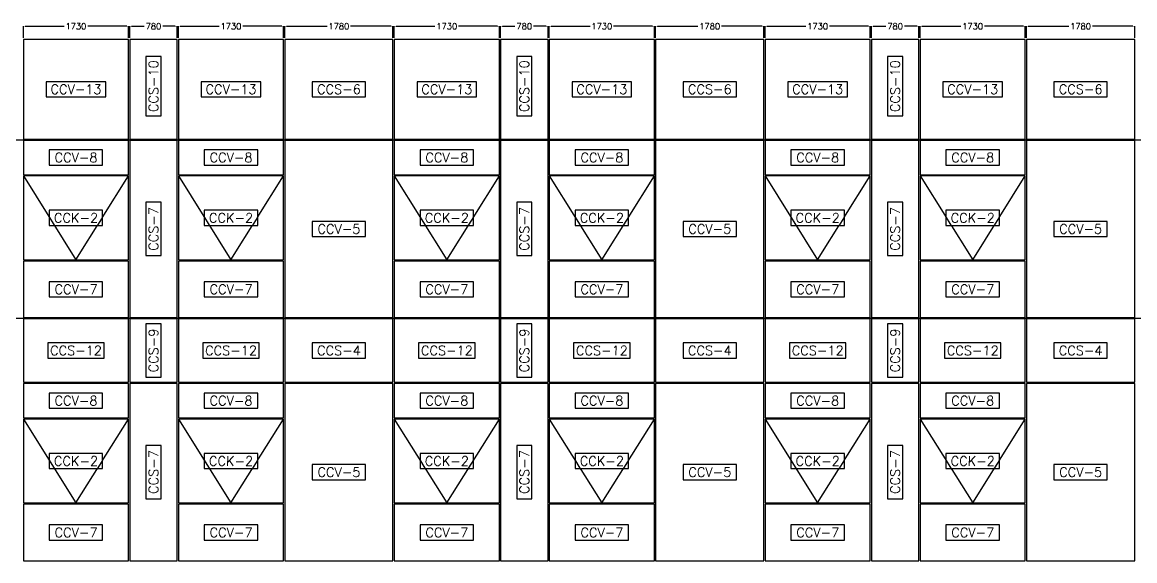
# Model space of a CAD drawing. Header units: millimetres. Extents: x -33420 to 34864, y -1491 to 37154.
# Drawn here: x -2619 to 15680, y 28209 to 37067 of the extents above; entities that cross this region are included whole.
import ezdxf

# ---------------------------------------------------------------- set-up
doc = ezdxf.new("R2010")
doc.units = ezdxf.units.MM
doc.layers.add('- ÖLÇÜ', color=7, linetype='Continuous', lineweight=9)
for name, color, linetype in [('--- CEPHE KANAT CAM', 80, 'Continuous'), ('--- CEPHE VS-CAM', 140, 'Continuous'), ('--- KODLAMA', 7, 'Continuous')]:
    doc.layers.add(name, color=color, linetype=linetype)
doc.styles.add('RomanS', font='romans.shx')
doc.styles.add('STL', font='txt.shx', dxfattribs={"oblique": 1})
doc.dimstyles.new('KOMP-ÖLÇÜ', dxfattribs={"dimtxt": 50, "dimasz": 30, "dimexe": 0.18, "dimexo": 25, "dimgap": 25, "dimtad": 0, "dimdec": 0, "dimzin": 0, "dimdsep": 46, "dimtxsty": 'RomanS', "dimcen": 0.09, "dimclrt": 256, "dimadec": 0, "dimazin": 0, "dimtfac": 1, "dimtdec": 0, "dimtofl": 0, "dimtmove": 0, "dimatfit": 3, "dimfxl": 1, "dimtolj": 1, "dimtzin": 0, "dimarcsym": 0})

# ---------------------------------------------------------------- blocks, each defined once
blk = doc.blocks.new('*D347')
at = {"layer": '- ÖLÇÜ', "color": 0, "linetype": 'Continuous', "lineweight": -2, "transparency": 16777216}
for p, q in [((-2601, 36809), (-2601, 37001)), ((-2571, 37001), (-1930, 37001)), ((-901, 37001), (-1542, 37001)), ((-871, 36809), (-871, 37001))]:
    blk.add_line(p, q, dxfattribs=at)
at = {"layer": '- ÖLÇÜ', "color": 0, "linetype": 'Continuous', "transparency": 16777216}
for points in [[(-2571, 37006), (-2571, 36996), (-2601, 37001)], [(-901, 37006), (-901, 36996), (-871, 37001)]]:
    blk.add_solid(points, dxfattribs=at)
at = {"layer": 'Defpoints', "color": 0, "linetype": 'Continuous', "transparency": 16777216}
for p in [(-871, 37001), (-2601, 36784), (-871, 36784)]:
    blk.add_point(p, dxfattribs=at)
at = {"layer": '- ÖLÇÜ', "linetype": 'Continuous', "transparency": 16777216, "insert": (-1736, 37001), "char_height": 100, "attachment_point": 5, "style": 'RomanS'}
blk.add_mtext('\\A1;1730', dxfattribs=at)
blk = doc.blocks.new('*D348')
at = {"layer": '- ÖLÇÜ', "color": 0, "linetype": 'Continuous', "lineweight": -2, "transparency": 16777216}
for p, q in [((-851, 36809), (-851, 37001)), ((-821, 37001), (-614, 37001)), ((-101, 37001), (-307, 37001)), ((-71, 36809), (-71, 37001))]:
    blk.add_line(p, q, dxfattribs=at)
at = {"layer": '- ÖLÇÜ', "color": 0, "linetype": 'Continuous', "transparency": 16777216}
for points in [[(-821, 37006), (-821, 36996), (-851, 37001)], [(-101, 37006), (-101, 36996), (-71, 37001)]]:
    blk.add_solid(points, dxfattribs=at)
at = {"layer": 'Defpoints', "color": 0, "linetype": 'Continuous', "transparency": 16777216}
for p in [(-71, 37001), (-851, 36784), (-71, 36784)]:
    blk.add_point(p, dxfattribs=at)
at = {"layer": '- ÖLÇÜ', "linetype": 'Continuous', "transparency": 16777216, "insert": (-461, 37001), "char_height": 100, "attachment_point": 5, "style": 'RomanS'}
blk.add_mtext('\\A1;780', dxfattribs=at)
blk = doc.blocks.new('*D349')
at = {"layer": '- ÖLÇÜ', "color": 0, "linetype": 'Continuous', "lineweight": -2, "transparency": 16777216}
for p, q in [((-51, 36809), (-51, 37001)), ((-21, 37001), (620, 37001)), ((1649, 37001), (1008, 37001)), ((1679, 36809), (1679, 37001))]:
    blk.add_line(p, q, dxfattribs=at)
at = {"layer": '- ÖLÇÜ', "color": 0, "linetype": 'Continuous', "transparency": 16777216}
for points in [[(-21, 37006), (-21, 36996), (-51, 37001)], [(1649, 37006), (1649, 36996), (1679, 37001)]]:
    blk.add_solid(points, dxfattribs=at)
at = {"layer": 'Defpoints', "color": 0, "linetype": 'Continuous', "transparency": 16777216}
for p in [(1679, 37001), (-51, 36784), (1679, 36784)]:
    blk.add_point(p, dxfattribs=at)
at = {"layer": '- ÖLÇÜ', "linetype": 'Continuous', "transparency": 16777216, "insert": (814, 37001), "char_height": 100, "attachment_point": 5, "style": 'RomanS'}
blk.add_mtext('\\A1;1730', dxfattribs=at)
blk = doc.blocks.new('*D350')
at = {"layer": '- ÖLÇÜ', "color": 0, "linetype": 'Continuous', "lineweight": -2, "transparency": 16777216}
for p, q in [((1699, 36809), (1699, 37001)), ((1729, 37001), (2395, 37001)), ((3449, 37001), (2783, 37001)), ((3479, 36809), (3479, 37001))]:
    blk.add_line(p, q, dxfattribs=at)
at = {"layer": '- ÖLÇÜ', "color": 0, "linetype": 'Continuous', "transparency": 16777216}
for points in [[(1729, 37006), (1729, 36996), (1699, 37001)], [(3449, 37006), (3449, 36996), (3479, 37001)]]:
    blk.add_solid(points, dxfattribs=at)
at = {"layer": 'Defpoints', "color": 0, "linetype": 'Continuous', "transparency": 16777216}
for p in [(3479, 37001), (1699, 36784), (3479, 36784)]:
    blk.add_point(p, dxfattribs=at)
at = {"layer": '- ÖLÇÜ', "linetype": 'Continuous', "transparency": 16777216, "insert": (2589, 37001), "char_height": 100, "attachment_point": 5, "style": 'RomanS'}
blk.add_mtext('\\A1;1780', dxfattribs=at)
blk = doc.blocks.new('*D351')
at = {"layer": '- ÖLÇÜ', "color": 0, "linetype": 'Continuous', "lineweight": -2, "transparency": 16777216}
for p, q in [((3499, 36809), (3499, 37001)), ((3529, 37001), (4170, 37001)), ((5199, 37001), (4558, 37001)), ((5229, 36809), (5229, 37001))]:
    blk.add_line(p, q, dxfattribs=at)
at = {"layer": '- ÖLÇÜ', "color": 0, "linetype": 'Continuous', "transparency": 16777216}
for points in [[(3529, 37006), (3529, 36996), (3499, 37001)], [(5199, 37006), (5199, 36996), (5229, 37001)]]:
    blk.add_solid(points, dxfattribs=at)
at = {"layer": 'Defpoints', "color": 0, "linetype": 'Continuous', "transparency": 16777216}
for p in [(5229, 37001), (3499, 36784), (5229, 36784)]:
    blk.add_point(p, dxfattribs=at)
at = {"layer": '- ÖLÇÜ', "linetype": 'Continuous', "transparency": 16777216, "insert": (4364, 37001), "char_height": 100, "attachment_point": 5, "style": 'RomanS'}
blk.add_mtext('\\A1;1730', dxfattribs=at)
blk = doc.blocks.new('*D352')
at = {"layer": '- ÖLÇÜ', "color": 0, "linetype": 'Continuous', "lineweight": -2, "transparency": 16777216}
for p, q in [((5249, 36809), (5249, 37001)), ((5279, 37001), (5486, 37001)), ((5999, 37001), (5793, 37001)), ((6029, 36809), (6029, 37001))]:
    blk.add_line(p, q, dxfattribs=at)
at = {"layer": '- ÖLÇÜ', "color": 0, "linetype": 'Continuous', "transparency": 16777216}
for points in [[(5279, 37006), (5279, 36996), (5249, 37001)], [(5999, 37006), (5999, 36996), (6029, 37001)]]:
    blk.add_solid(points, dxfattribs=at)
at = {"layer": 'Defpoints', "color": 0, "linetype": 'Continuous', "transparency": 16777216}
for p in [(6029, 37001), (5249, 36784), (6029, 36784)]:
    blk.add_point(p, dxfattribs=at)
at = {"layer": '- ÖLÇÜ', "linetype": 'Continuous', "transparency": 16777216, "insert": (5639, 37001), "char_height": 100, "attachment_point": 5, "style": 'RomanS'}
blk.add_mtext('\\A1;780', dxfattribs=at)
blk = doc.blocks.new('*D353')
at = {"layer": '- ÖLÇÜ', "color": 0, "linetype": 'Continuous', "lineweight": -2, "transparency": 16777216}
for p, q in [((6049, 36809), (6049, 37001)), ((6079, 37001), (6720, 37001)), ((7749, 37001), (7108, 37001)), ((7779, 36809), (7779, 37001))]:
    blk.add_line(p, q, dxfattribs=at)
at = {"layer": '- ÖLÇÜ', "color": 0, "linetype": 'Continuous', "transparency": 16777216}
for points in [[(6079, 37006), (6079, 36996), (6049, 37001)], [(7749, 37006), (7749, 36996), (7779, 37001)]]:
    blk.add_solid(points, dxfattribs=at)
at = {"layer": 'Defpoints', "color": 0, "linetype": 'Continuous', "transparency": 16777216}
for p in [(7779, 37001), (6049, 36784), (7779, 36784)]:
    blk.add_point(p, dxfattribs=at)
at = {"layer": '- ÖLÇÜ', "linetype": 'Continuous', "transparency": 16777216, "insert": (6914, 37001), "char_height": 100, "attachment_point": 5, "style": 'RomanS'}
blk.add_mtext('\\A1;1730', dxfattribs=at)
blk = doc.blocks.new('*D354')
at = {"layer": '- ÖLÇÜ', "color": 0, "linetype": 'Continuous', "lineweight": -2, "transparency": 16777216}
for p, q in [((7799, 36809), (7799, 37001)), ((7829, 37001), (8495, 37001)), ((9549, 37001), (8883, 37001)), ((9579, 36809), (9579, 37001))]:
    blk.add_line(p, q, dxfattribs=at)
at = {"layer": '- ÖLÇÜ', "color": 0, "linetype": 'Continuous', "transparency": 16777216}
for points in [[(7829, 37006), (7829, 36996), (7799, 37001)], [(9549, 37006), (9549, 36996), (9579, 37001)]]:
    blk.add_solid(points, dxfattribs=at)
at = {"layer": 'Defpoints', "color": 0, "linetype": 'Continuous', "transparency": 16777216}
for p in [(9579, 37001), (7799, 36784), (9579, 36784)]:
    blk.add_point(p, dxfattribs=at)
at = {"layer": '- ÖLÇÜ', "linetype": 'Continuous', "transparency": 16777216, "insert": (8689, 37001), "char_height": 100, "attachment_point": 5, "style": 'RomanS'}
blk.add_mtext('\\A1;1780', dxfattribs=at)
blk = doc.blocks.new('*D355')
at = {"layer": '- ÖLÇÜ', "color": 0, "linetype": 'Continuous', "lineweight": -2, "transparency": 16777216}
for p, q in [((9599, 36809), (9599, 37001)), ((9629, 37001), (10270, 37001)), ((11299, 37001), (10658, 37001)), ((11329, 36809), (11329, 37001))]:
    blk.add_line(p, q, dxfattribs=at)
at = {"layer": '- ÖLÇÜ', "color": 0, "linetype": 'Continuous', "transparency": 16777216}
for points in [[(9629, 37006), (9629, 36996), (9599, 37001)], [(11299, 37006), (11299, 36996), (11329, 37001)]]:
    blk.add_solid(points, dxfattribs=at)
at = {"layer": 'Defpoints', "color": 0, "linetype": 'Continuous', "transparency": 16777216}
for p in [(11329, 37001), (9599, 36784), (11329, 36784)]:
    blk.add_point(p, dxfattribs=at)
at = {"layer": '- ÖLÇÜ', "linetype": 'Continuous', "transparency": 16777216, "insert": (10464, 37001), "char_height": 100, "attachment_point": 5, "style": 'RomanS'}
blk.add_mtext('\\A1;1730', dxfattribs=at)
blk = doc.blocks.new('*D356')
at = {"layer": '- ÖLÇÜ', "color": 0, "linetype": 'Continuous', "lineweight": -2, "transparency": 16777216}
for p, q in [((11349, 36809), (11349, 37001)), ((11379, 37001), (11586, 37001)), ((12099, 37001), (11893, 37001)), ((12129, 36809), (12129, 37001))]:
    blk.add_line(p, q, dxfattribs=at)
at = {"layer": '- ÖLÇÜ', "color": 0, "linetype": 'Continuous', "transparency": 16777216}
for points in [[(11379, 37006), (11379, 36996), (11349, 37001)], [(12099, 37006), (12099, 36996), (12129, 37001)]]:
    blk.add_solid(points, dxfattribs=at)
at = {"layer": 'Defpoints', "color": 0, "linetype": 'Continuous', "transparency": 16777216}
for p in [(12129, 37001), (11349, 36784), (12129, 36784)]:
    blk.add_point(p, dxfattribs=at)
at = {"layer": '- ÖLÇÜ', "linetype": 'Continuous', "transparency": 16777216, "insert": (11739, 37001), "char_height": 100, "attachment_point": 5, "style": 'RomanS'}
blk.add_mtext('\\A1;780', dxfattribs=at)
blk = doc.blocks.new('*D357')
at = {"layer": '- ÖLÇÜ', "color": 0, "linetype": 'Continuous', "lineweight": -2, "transparency": 16777216}
for p, q in [((12149, 36809), (12149, 37001)), ((12179, 37001), (12820, 37001)), ((13849, 37001), (13208, 37001)), ((13879, 36809), (13879, 37001))]:
    blk.add_line(p, q, dxfattribs=at)
at = {"layer": '- ÖLÇÜ', "color": 0, "linetype": 'Continuous', "transparency": 16777216}
for points in [[(12179, 37006), (12179, 36996), (12149, 37001)], [(13849, 37006), (13849, 36996), (13879, 37001)]]:
    blk.add_solid(points, dxfattribs=at)
at = {"layer": 'Defpoints', "color": 0, "linetype": 'Continuous', "transparency": 16777216}
for p in [(13879, 37001), (12149, 36784), (13879, 36784)]:
    blk.add_point(p, dxfattribs=at)
at = {"layer": '- ÖLÇÜ', "linetype": 'Continuous', "transparency": 16777216, "insert": (13014, 37001), "char_height": 100, "attachment_point": 5, "style": 'RomanS'}
blk.add_mtext('\\A1;1730', dxfattribs=at)
blk = doc.blocks.new('*D358')
at = {"layer": '- ÖLÇÜ', "color": 0, "linetype": 'Continuous', "lineweight": -2, "transparency": 16777216}
for p, q in [((13899, 36809), (13899, 37001)), ((13929, 37001), (14595, 37001)), ((15649, 37001), (14983, 37001)), ((15679, 36809), (15679, 37001))]:
    blk.add_line(p, q, dxfattribs=at)
at = {"layer": '- ÖLÇÜ', "color": 0, "linetype": 'Continuous', "transparency": 16777216}
for points in [[(13929, 37006), (13929, 36996), (13899, 37001)], [(15649, 37006), (15649, 36996), (15679, 37001)]]:
    blk.add_solid(points, dxfattribs=at)
at = {"layer": 'Defpoints', "color": 0, "linetype": 'Continuous', "transparency": 16777216}
for p in [(15679, 37001), (13899, 36784), (15679, 36784)]:
    blk.add_point(p, dxfattribs=at)
at = {"layer": '- ÖLÇÜ', "linetype": 'Continuous', "transparency": 16777216, "insert": (14789, 37001), "char_height": 100, "attachment_point": 5, "style": 'RomanS'}
blk.add_mtext('\\A1;1780', dxfattribs=at)

msp = doc.modelspace()

# ---------------------------------------------------------------- linework, layer by layer
at = {"layer": '--- CEPHE VS-CAM', "linetype": 'Continuous'}
for points in [[(-870.62, 36784.27), (-2600.62, 36784.27), (-2600.62, 35144.27), (-870.62, 35144.27)], [(-70.62, 36784.27), (-850.62, 36784.27), (-850.62, 35144.27), (-70.62, 35144.27)], [(1679.38, 36784.27), (-50.62, 36784.27), (-50.62, 35144.27), (1679.38, 35144.27)], [(3479.38, 36784.27), (1699.38, 36784.27), (1699.38, 35144.27), (3479.38, 35144.27)], [(5229.38, 36784.27), (3499.38, 36784.27), (3499.38, 35144.27), (5229.38, 35144.27)], [(6029.38, 36784.27), (5249.38, 36784.27), (5249.38, 35144.27), (6029.38, 35144.27)], [(7779.38, 36784.27), (6049.38, 36784.27), (6049.38, 35144.27), (7779.38, 35144.27)], [(9579.38, 36784.27), (7799.38, 36784.27), (7799.38, 35144.27), (9579.38, 35144.27)], [(11329.38, 36784.27), (9599.38, 36784.27), (9599.38, 35144.27), (11329.38, 35144.27)], [(12129.38, 36784.27), (11349.38, 36784.27), (11349.38, 35144.27), (12129.38, 35144.27)], [(13879.38, 36784.27), (12149.38, 36784.27), (12149.38, 35144.27), (13879.38, 35144.27)], [(15679.38, 36784.27), (13899.38, 36784.27), (13899.38, 35144.27), (15679.38, 35144.27)], [(-870.62, 35124.27), (-2600.62, 35124.27), (-2600.62, 34559.27), (-870.62, 34559.27)], [(-70.62, 35124.27), (-850.62, 35124.27), (-850.62, 32209.33), (-70.62, 32209.33)], [(1679.38, 35124.27), (-50.62, 35124.27), (-50.62, 34559.27), (1679.38, 34559.27)], [(3479.38, 35124.27), (1699.38, 35124.27), (1699.38, 32209.33), (3479.38, 32209.33)], [(5229.38, 35124.27), (3499.38, 35124.27), (3499.38, 34559.27), (5229.38, 34559.27)], [(6029.38, 35124.27), (5249.38, 35124.27), (5249.38, 32209.33), (6029.38, 32209.33)], [(7779.38, 35124.27), (6049.38, 35124.27), (6049.38, 34559.27), (7779.38, 34559.27)], [(9579.38, 35124.27), (7799.38, 35124.27), (7799.38, 32209.33), (9579.38, 32209.33)], [(11329.38, 35124.27), (9599.38, 35124.27), (9599.38, 34559.27), (11329.38, 34559.27)], [(12129.38, 35124.27), (11349.38, 35124.27), (11349.38, 32209.33), (12129.38, 32209.33)], [(13879.38, 35124.27), (12149.38, 35124.27), (12149.38, 34559.27), (13879.38, 34559.27)], [(15679.38, 35124.27), (13899.38, 35124.27), (13899.38, 32209.33), (15679.38, 32209.33)], [(-870.62, 34539.27), (-2600.62, 34539.27), (-2600.62, 33159.27), (-870.62, 33159.27)], [(1679.38, 34539.27), (-50.62, 34539.27), (-50.62, 33159.27), (1679.38, 33159.27)], [(5229.38, 34539.27), (3499.38, 34539.27), (3499.38, 33159.27), (5229.38, 33159.27)], [(7779.38, 34539.27), (6049.38, 34539.27), (6049.38, 33159.27), (7779.38, 33159.27)], [(11329.38, 34539.27), (9599.38, 34539.27), (9599.38, 33159.27), (11329.38, 33159.27)], [(13879.38, 34539.27), (12149.38, 34539.27), (12149.38, 33159.27), (13879.38, 33159.27)], [(-870.62, 33139.27), (-2600.62, 33139.27), (-2600.62, 32209.33), (-870.62, 32209.33)], [(1679.38, 33139.27), (-50.62, 33139.27), (-50.62, 32209.33), (1679.38, 32209.33)], [(5229.38, 33139.27), (3499.38, 33139.27), (3499.38, 32209.33), (5229.38, 32209.33)], [(7779.38, 33139.27), (6049.38, 33139.27), (6049.38, 32209.33), (7779.38, 32209.33)], [(11329.38, 33139.27), (9599.38, 33139.27), (9599.38, 32209.33), (11329.38, 32209.33)], [(13879.38, 33139.27), (12149.38, 33139.27), (12149.38, 32209.33), (13879.38, 32209.33)], [(-870.62, 32189.33), (-2600.62, 32189.33), (-2600.62, 31144.27), (-870.62, 31144.27)], [(-70.62, 32189.33), (-850.62, 32189.33), (-850.62, 31144.27), (-70.62, 31144.27)], [(1679.38, 32189.33), (-50.62, 32189.33), (-50.62, 31144.27), (1679.38, 31144.27)], [(3479.38, 32189.33), (1699.38, 32189.33), (1699.38, 31144.27), (3479.38, 31144.27)], [(5229.38, 32189.33), (3499.38, 32189.33), (3499.38, 31144.27), (5229.38, 31144.27)], [(6029.38, 32189.33), (5249.38, 32189.33), (5249.38, 31144.27), (6029.38, 31144.27)], [(7779.38, 32189.33), (6049.38, 32189.33), (6049.38, 31144.27), (7779.38, 31144.27)], [(9579.38, 32189.33), (7799.38, 32189.33), (7799.38, 31144.27), (9579.38, 31144.27)], [(11329.38, 32189.33), (9599.38, 32189.33), (9599.38, 31144.27), (11329.38, 31144.27)], [(12129.38, 32189.33), (11349.38, 32189.33), (11349.38, 31144.27), (12129.38, 31144.27)], [(13879.38, 32189.33), (12149.38, 32189.33), (12149.38, 31144.27), (13879.38, 31144.27)], [(15679.38, 32189.33), (13899.38, 32189.33), (13899.38, 31144.27), (15679.38, 31144.27)], [(-870.62, 31124.27), (-2600.62, 31124.27), (-2600.62, 30559.27), (-870.62, 30559.27)], [(-70.62, 31124.27), (-850.62, 31124.27), (-850.62, 28209.33), (-70.62, 28209.33)], [(1679.38, 31124.27), (-50.62, 31124.27), (-50.62, 30559.27), (1679.38, 30559.27)], [(3479.38, 31124.27), (1699.38, 31124.27), (1699.38, 28209.33), (3479.38, 28209.33)], [(5229.38, 31124.27), (3499.38, 31124.27), (3499.38, 30559.27), (5229.38, 30559.27)], [(6029.38, 31124.27), (5249.38, 31124.27), (5249.38, 28209.33), (6029.38, 28209.33)], [(7779.38, 31124.27), (6049.38, 31124.27), (6049.38, 30559.27), (7779.38, 30559.27)], [(9579.38, 31124.27), (7799.38, 31124.27), (7799.38, 28209.33), (9579.38, 28209.33)], [(11329.38, 31124.27), (9599.38, 31124.27), (9599.38, 30559.27), (11329.38, 30559.27)], [(12129.38, 31124.27), (11349.38, 31124.27), (11349.38, 28209.33), (12129.38, 28209.33)], [(13879.38, 31124.27), (12149.38, 31124.27), (12149.38, 30559.27), (13879.38, 30559.27)], [(15679.38, 31124.27), (13899.38, 31124.27), (13899.38, 28209.33), (15679.38, 28209.33)], [(-870.62, 30539.27), (-2600.62, 30539.27), (-2600.62, 29159.27), (-870.62, 29159.27)], [(1679.38, 30539.27), (-50.62, 30539.27), (-50.62, 29159.27), (1679.38, 29159.27)], [(5229.38, 30539.27), (3499.38, 30539.27), (3499.38, 29159.27), (5229.38, 29159.27)], [(7779.38, 30539.27), (6049.38, 30539.27), (6049.38, 29159.27), (7779.38, 29159.27)], [(11329.38, 30539.27), (9599.38, 30539.27), (9599.38, 29159.27), (11329.38, 29159.27)], [(13879.38, 30539.27), (12149.38, 30539.27), (12149.38, 29159.27), (13879.38, 29159.27)], [(-870.62, 29139.27), (-2600.62, 29139.27), (-2600.62, 28209.33), (-870.62, 28209.33)], [(1679.38, 29139.27), (-50.62, 29139.27), (-50.62, 28209.33), (1679.38, 28209.33)], [(5229.38, 29139.27), (3499.38, 29139.27), (3499.38, 28209.33), (5229.38, 28209.33)], [(7779.38, 29139.27), (6049.38, 29139.27), (6049.38, 28209.33), (7779.38, 28209.33)], [(11329.38, 29139.27), (9599.38, 29139.27), (9599.38, 28209.33), (11329.38, 28209.33)], [(13879.38, 29139.27), (12149.38, 29139.27), (12149.38, 28209.33), (13879.38, 28209.33)]]:
    msp.add_lwpolyline(points, close=True, dxfattribs=at)
at = {"linetype": 'Continuous'}
for p, q in [((-18835.62, 35134.27), (28052.75, 35134.27)), ((-18835.62, 32199.33), (28052.75, 32199.33))]:
    msp.add_line(p, q, dxfattribs=at)

# ---------------------------------------------------------------- dimensions: what is measured, and where the dimension line sits
at = {"layer": '- ÖLÇÜ', "linetype": 'Continuous'}
for base, p1, p2, picture, middle in [((-870.62, 37001.18), (-2600.62, 36784.27), (-870.62, 36784.27), '*D347', (-1735.62, 37001.18)), ((-70.62, 37001.18), (-850.62, 36784.27), (-70.62, 36784.27), '*D348', (-460.62, 37001.18)), ((1679.38, 37001.18), (-50.62, 36784.27), (1679.38, 36784.27), '*D349', (814.38, 37001.18)), ((3479.38, 37001.18), (1699.38, 36784.27), (3479.38, 36784.27), '*D350', (2589.38, 37001.18)), ((5229.38, 37001.18), (3499.38, 36784.27), (5229.38, 36784.27), '*D351', (4364.38, 37001.18)), ((6029.38, 37001.18), (5249.38, 36784.27), (6029.38, 36784.27), '*D352', (5639.38, 37001.18)), ((7779.38, 37001.18), (6049.38, 36784.27), (7779.38, 36784.27), '*D353', (6914.38, 37001.18)), ((9579.38, 37001.18), (7799.38, 36784.27), (9579.38, 36784.27), '*D354', (8689.38, 37001.18)), ((11329.38, 37001.18), (9599.38, 36784.27), (11329.38, 36784.27), '*D355', (10464.38, 37001.18)), ((12129.38, 37001.18), (11349.38, 36784.27), (12129.38, 36784.27), '*D356', (11739.38, 37001.18)), ((13879.38, 37001.18), (12149.38, 36784.27), (13879.38, 36784.27), '*D357', (13014.38, 37001.18)), ((15679.38, 37001.18), (13899.38, 36784.27), (15679.38, 36784.27), '*D358', (14789.38, 37001.18))]:
    dim = msp.add_linear_dim(base=base, p1=p1, p2=p2, dimstyle='KOMP-ÖLÇÜ', override={"dimtxt": 100}, dxfattribs=at)
    dim.commit()
    dim.dimension.update_dxf_attribs({"geometry": picture, "text_midpoint": middle})

# ---------------------------------------------------------------- next in the draw order: texts
at = {"layer": '--- KODLAMA', "linetype": 'Continuous', "char_height": 155.482, "attachment_point": 5, "rotation": 90, "style": 'STL', "bg_fill": 3, "box_fill_scale": 1.3, "bg_fill_color": 256, "bg_fill_transparency": 0}
for s, insert, width in [('CCS-10', (-460.62, 36014.12), 885.4428), ('CCS-10', (5639.38, 36014.12), 885.4428), ('CCS-10', (11739.38, 36014.12), 885.4428), ('CCS-7', (-460.62, 33666.65), 785.4428), ('CCS-7', (5639.38, 33666.65), 785.4428), ('CCS-7', (11739.38, 33666.65), 785.4428), ('CCS-9', (-460.62, 31666.65), 785.4428), ('CCS-9', (5639.38, 31666.65), 785.4428), ('CCS-9', (11739.38, 31666.65), 785.4428), ('CCS-7', (-460.62, 29666.65), 785.4428), ('CCS-7', (5639.38, 29666.65), 785.4428), ('CCS-7', (11739.38, 29666.65), 785.4428)]:
    msp.add_mtext(s, dxfattribs=dict(at, insert=insert, width=width))
at = {"layer": '--- KODLAMA', "linetype": 'Continuous', "char_height": 155.482, "attachment_point": 5, "style": 'STL', "bg_fill": 3, "box_fill_scale": 1.3, "bg_fill_color": 256, "bg_fill_transparency": 0}
for s, insert, width in [('CCV-13', (-1735.78, 35964.27), 885.4428), ('CCV-13', (814.22, 35964.27), 885.4428), ('CCS-6', (2589.22, 35964.27), 785.4428), ('CCV-13', (4364.22, 35964.27), 885.4428), ('CCV-13', (6914.22, 35964.27), 885.4428), ('CCS-6', (8689.22, 35964.27), 785.4428), ('CCV-13', (10464.22, 35964.27), 885.4428), ('CCV-13', (13014.22, 35964.27), 885.4428), ('CCS-6', (14789.22, 35964.27), 785.4428), ('CCV-8', (-1735.78, 34841.77), 785.4428), ('CCV-8', (814.22, 34841.77), 785.4428), ('CCV-8', (4364.22, 34841.77), 785.4428), ('CCV-8', (6914.22, 34841.77), 785.4428), ('CCV-8', (10464.22, 34841.77), 785.4428), ('CCV-8', (13014.22, 34841.77), 785.4428), ('CCK-2', (-1735.78, 33849.27), 785.4428), ('CCK-2', (814.22, 33849.27), 785.4428), ('CCK-2', (4364.22, 33849.27), 785.4428), ('CCK-2', (6914.22, 33849.27), 785.4428), ('CCK-2', (10464.22, 33849.27), 785.4428), ('CCK-2', (13014.22, 33849.27), 785.4428), ('CCV-5', (2589.22, 33666.8), 785.4428), ('CCV-5', (8689.22, 33666.8), 785.4428), ('CCV-5', (14789.22, 33666.8), 785.4428), ('CCV-7', (-1735.78, 32674.3), 785.4428), ('CCV-7', (814.22, 32674.3), 785.4428), ('CCV-7', (4364.22, 32674.3), 785.4428), ('CCV-7', (6914.22, 32674.3), 785.4428), ('CCV-7', (10464.22, 32674.3), 785.4428), ('CCV-7', (13014.22, 32674.3), 785.4428), ('CCS-12', (-1735.78, 31666.8), 835.4428), ('CCS-12', (814.22, 31666.8), 835.4428), ('CCS-4', (2589.22, 31666.8), 785.4428), ('CCS-12', (4364.22, 31666.8), 835.4428), ('CCS-12', (6914.22, 31666.8), 835.4428), ('CCS-4', (8689.22, 31666.8), 785.4428), ('CCS-12', (10464.22, 31666.8), 835.4428), ('CCS-12', (13014.22, 31666.8), 835.4428), ('CCS-4', (14789.22, 31666.8), 785.4428), ('CCV-8', (-1735.78, 30841.77), 785.4428), ('CCV-8', (814.22, 30841.77), 785.4428), ('CCV-8', (4364.22, 30841.77), 785.4428), ('CCV-8', (6914.22, 30841.77), 785.4428), ('CCV-8', (10464.22, 30841.77), 785.4428), ('CCV-8', (13014.22, 30841.77), 785.4428), ('CCK-2', (-1735.78, 29849.27), 785.4428), ('CCK-2', (814.22, 29849.27), 785.4428), ('CCK-2', (4364.22, 29849.27), 785.4428), ('CCK-2', (6914.22, 29849.27), 785.4428), ('CCK-2', (10464.22, 29849.27), 785.4428), ('CCK-2', (13014.22, 29849.27), 785.4428), ('CCV-5', (2589.22, 29666.8), 785.4428), ('CCV-5', (8689.22, 29666.8), 785.4428), ('CCV-5', (14789.22, 29666.8), 785.4428), ('CCV-7', (-1735.78, 28674.3), 785.4428), ('CCV-7', (814.22, 28674.3), 785.4428), ('CCV-7', (4364.22, 28674.3), 785.4428), ('CCV-7', (6914.22, 28674.3), 785.4428), ('CCV-7', (10464.22, 28674.3), 785.4428), ('CCV-7', (13014.22, 28674.3), 785.4428)]:
    msp.add_mtext(s, dxfattribs=dict(at, insert=insert, width=width))

# ---------------------------------------------------------------- next in the draw order: linework, layer by layer
at = {"layer": '--- CEPHE KANAT CAM', "linetype": 'Continuous'}
for p, q in [((-2600.62, 34539.27), (-1735.62, 33159.27)), ((-1735.62, 33159.27), (-870.62, 34539.27)), ((-50.62, 34539.27), (814.38, 33159.27)), ((814.38, 33159.27), (1679.38, 34539.27)), ((3499.38, 34539.27), (4364.38, 33159.27)), ((4364.38, 33159.27), (5229.38, 34539.27)), ((6049.38, 34539.27), (6914.38, 33159.27)), ((6914.38, 33159.27), (7779.38, 34539.27)), ((9599.38, 34539.27), (10464.38, 33159.27)), ((10464.38, 33159.27), (11329.38, 34539.27)), ((12149.38, 34539.27), (13014.38, 33159.27)), ((13014.38, 33159.27), (13879.38, 34539.27)), ((-2600.62, 30539.27), (-1735.62, 29159.27)), ((-1735.62, 29159.27), (-870.62, 30539.27)), ((-50.62, 30539.27), (814.38, 29159.27)), ((814.38, 29159.27), (1679.38, 30539.27)), ((3499.38, 30539.27), (4364.38, 29159.27)), ((4364.38, 29159.27), (5229.38, 30539.27)), ((6049.38, 30539.27), (6914.38, 29159.27)), ((6914.38, 29159.27), (7779.38, 30539.27)), ((9599.38, 30539.27), (10464.38, 29159.27)), ((10464.38, 29159.27), (11329.38, 30539.27)), ((12149.38, 30539.27), (13014.38, 29159.27)), ((13014.38, 29159.27), (13879.38, 30539.27))]:
    msp.add_line(p, q, dxfattribs=at)
at = {"layer": '--- KODLAMA', "linetype": 'Continuous'}
for points in [[(-336.24, 35525.27), (-336.24, 36503.28), (-585.01, 36503.28), (-585.01, 35525.27)], [(5763.76, 35525.27), (5763.76, 36503.28), (5514.99, 36503.28), (5514.99, 35525.27)], [(11863.76, 35525.27), (11863.76, 36503.28), (11614.99, 36503.28), (11614.99, 35525.27)], [(-2224.63, 35839.89), (-1246.62, 35839.89), (-1246.62, 36088.66), (-2224.63, 36088.66)], [(325.37, 35839.89), (1303.38, 35839.89), (1303.38, 36088.66), (325.37, 36088.66)], [(2150.37, 35839.89), (3028.38, 35839.89), (3028.38, 36088.66), (2150.37, 36088.66)], [(3875.37, 35839.89), (4853.38, 35839.89), (4853.38, 36088.66), (3875.37, 36088.66)], [(6425.37, 35839.89), (7403.38, 35839.89), (7403.38, 36088.66), (6425.37, 36088.66)], [(8250.37, 35839.89), (9128.38, 35839.89), (9128.38, 36088.66), (8250.37, 36088.66)], [(9975.37, 35839.89), (10953.38, 35839.89), (10953.38, 36088.66), (9975.37, 36088.66)], [(12525.37, 35839.89), (13503.38, 35839.89), (13503.38, 36088.66), (12525.37, 36088.66)], [(14350.37, 35839.89), (15228.38, 35839.89), (15228.38, 36088.66), (14350.37, 36088.66)], [(-2174.63, 34717.39), (-1296.62, 34717.39), (-1296.62, 34966.16), (-2174.63, 34966.16)], [(375.37, 34717.39), (1253.38, 34717.39), (1253.38, 34966.16), (375.37, 34966.16)], [(3925.37, 34717.39), (4803.38, 34717.39), (4803.38, 34966.16), (3925.37, 34966.16)], [(6475.37, 34717.39), (7353.38, 34717.39), (7353.38, 34966.16), (6475.37, 34966.16)], [(10025.37, 34717.39), (10903.38, 34717.39), (10903.38, 34966.16), (10025.37, 34966.16)], [(12575.37, 34717.39), (13453.38, 34717.39), (13453.38, 34966.16), (12575.37, 34966.16)], [(-336.24, 33227.79), (-336.24, 34105.81), (-585.01, 34105.81), (-585.01, 33227.79)], [(5763.76, 33227.79), (5763.76, 34105.81), (5514.99, 34105.81), (5514.99, 33227.79)], [(11863.76, 33227.79), (11863.76, 34105.81), (11614.99, 34105.81), (11614.99, 33227.79)], [(-2174.63, 33724.89), (-1296.62, 33724.89), (-1296.62, 33973.66), (-2174.63, 33973.66)], [(375.37, 33724.89), (1253.38, 33724.89), (1253.38, 33973.66), (375.37, 33973.66)], [(3925.37, 33724.89), (4803.38, 33724.89), (4803.38, 33973.66), (3925.37, 33973.66)], [(6475.37, 33724.89), (7353.38, 33724.89), (7353.38, 33973.66), (6475.37, 33973.66)], [(10025.37, 33724.89), (10903.38, 33724.89), (10903.38, 33973.66), (10025.37, 33973.66)], [(12575.37, 33724.89), (13453.38, 33724.89), (13453.38, 33973.66), (12575.37, 33973.66)], [(2150.37, 33542.41), (3028.38, 33542.41), (3028.38, 33791.19), (2150.37, 33791.19)], [(8250.37, 33542.41), (9128.38, 33542.41), (9128.38, 33791.19), (8250.37, 33791.19)], [(14350.37, 33542.41), (15228.38, 33542.41), (15228.38, 33791.19), (14350.37, 33791.19)], [(-2174.63, 32549.91), (-1296.62, 32549.91), (-1296.62, 32798.69), (-2174.63, 32798.69)], [(375.37, 32549.91), (1253.38, 32549.91), (1253.38, 32798.69), (375.37, 32798.69)], [(3925.37, 32549.91), (4803.38, 32549.91), (4803.38, 32798.69), (3925.37, 32798.69)], [(6475.37, 32549.91), (7353.38, 32549.91), (7353.38, 32798.69), (6475.37, 32798.69)], [(10025.37, 32549.91), (10903.38, 32549.91), (10903.38, 32798.69), (10025.37, 32798.69)], [(12575.37, 32549.91), (13453.38, 32549.91), (13453.38, 32798.69), (12575.37, 32798.69)], [(-336.24, 31227.79), (-336.24, 32105.81), (-585.01, 32105.81), (-585.01, 31227.79)], [(5763.76, 31227.79), (5763.76, 32105.81), (5514.99, 32105.81), (5514.99, 31227.79)], [(11863.76, 31227.79), (11863.76, 32105.81), (11614.99, 32105.81), (11614.99, 31227.79)], [(-2199.63, 31542.41), (-1271.62, 31542.41), (-1271.62, 31791.19), (-2199.63, 31791.19)], [(350.37, 31542.41), (1278.38, 31542.41), (1278.38, 31791.19), (350.37, 31791.19)], [(2150.37, 31542.41), (3028.38, 31542.41), (3028.38, 31791.19), (2150.37, 31791.19)], [(3900.37, 31542.41), (4828.38, 31542.41), (4828.38, 31791.19), (3900.37, 31791.19)], [(6450.37, 31542.41), (7378.38, 31542.41), (7378.38, 31791.19), (6450.37, 31791.19)], [(8250.37, 31542.41), (9128.38, 31542.41), (9128.38, 31791.19), (8250.37, 31791.19)], [(10000.37, 31542.41), (10928.38, 31542.41), (10928.38, 31791.19), (10000.37, 31791.19)], [(12550.37, 31542.41), (13478.38, 31542.41), (13478.38, 31791.19), (12550.37, 31791.19)], [(14350.37, 31542.41), (15228.38, 31542.41), (15228.38, 31791.19), (14350.37, 31791.19)], [(-2174.63, 30717.39), (-1296.62, 30717.39), (-1296.62, 30966.16), (-2174.63, 30966.16)], [(375.37, 30717.39), (1253.38, 30717.39), (1253.38, 30966.16), (375.37, 30966.16)], [(3925.37, 30717.39), (4803.38, 30717.39), (4803.38, 30966.16), (3925.37, 30966.16)], [(6475.37, 30717.39), (7353.38, 30717.39), (7353.38, 30966.16), (6475.37, 30966.16)], [(10025.37, 30717.39), (10903.38, 30717.39), (10903.38, 30966.16), (10025.37, 30966.16)], [(12575.37, 30717.39), (13453.38, 30717.39), (13453.38, 30966.16), (12575.37, 30966.16)], [(-336.24, 29227.79), (-336.24, 30105.81), (-585.01, 30105.81), (-585.01, 29227.79)], [(5763.76, 29227.79), (5763.76, 30105.81), (5514.99, 30105.81), (5514.99, 29227.79)], [(11863.76, 29227.79), (11863.76, 30105.81), (11614.99, 30105.81), (11614.99, 29227.79)], [(-2174.63, 29724.89), (-1296.62, 29724.89), (-1296.62, 29973.66), (-2174.63, 29973.66)], [(375.37, 29724.89), (1253.38, 29724.89), (1253.38, 29973.66), (375.37, 29973.66)], [(3925.37, 29724.89), (4803.38, 29724.89), (4803.38, 29973.66), (3925.37, 29973.66)], [(6475.37, 29724.89), (7353.38, 29724.89), (7353.38, 29973.66), (6475.37, 29973.66)], [(10025.37, 29724.89), (10903.38, 29724.89), (10903.38, 29973.66), (10025.37, 29973.66)], [(12575.37, 29724.89), (13453.38, 29724.89), (13453.38, 29973.66), (12575.37, 29973.66)], [(2150.37, 29542.41), (3028.38, 29542.41), (3028.38, 29791.19), (2150.37, 29791.19)], [(8250.37, 29542.41), (9128.38, 29542.41), (9128.38, 29791.19), (8250.37, 29791.19)], [(14350.37, 29542.41), (15228.38, 29542.41), (15228.38, 29791.19), (14350.37, 29791.19)], [(-2174.63, 28549.91), (-1296.62, 28549.91), (-1296.62, 28798.69), (-2174.63, 28798.69)], [(375.37, 28549.91), (1253.38, 28549.91), (1253.38, 28798.69), (375.37, 28798.69)], [(3925.37, 28549.91), (4803.38, 28549.91), (4803.38, 28798.69), (3925.37, 28798.69)], [(6475.37, 28549.91), (7353.38, 28549.91), (7353.38, 28798.69), (6475.37, 28798.69)], [(10025.37, 28549.91), (10903.38, 28549.91), (10903.38, 28798.69), (10025.37, 28798.69)], [(12575.37, 28549.91), (13453.38, 28549.91), (13453.38, 28798.69), (12575.37, 28798.69)]]:
    msp.add_lwpolyline(points, close=True, dxfattribs=at)

doc.saveas('drawing.dxf')
